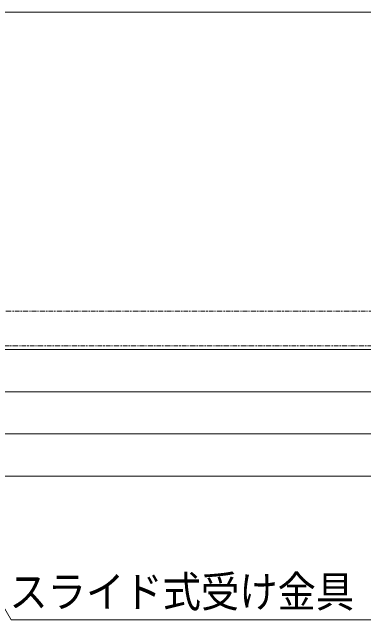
# Model space of a CAD drawing. Units: millimetres, scale not verified. Extents: x -6062 to 6062, y -3045 to 3045.
# Drawn here: x -1589 to -1223, y 916 to 1550 of the extents above; entities that cross this region are included whole.
import ezdxf
from ezdxf.enums import TextEntityAlignment as Align

# ---------------------------------------------------------------- set-up
doc = ezdxf.new("R2010")
doc.units = ezdxf.units.MM
doc.header["$LTSCALE"] = 20
doc.linetypes.add('DOUBLE_CHAIN1', pattern=[8.8, 5, -1, 0.6, -0.6, 0.6, -1])
for name, color, linetype, lineweight in [('0-0_2寸法-1', 7, 'Continuous', 9), ('0-2_2寸法-3', 7, 'Continuous', 9), ('0-4_3一般', 7, 'Continuous', 9)]:
    doc.layers.add(name, color=color, linetype=linetype, lineweight=lineweight)
doc.styles.add('ＭＳ ゴシック', font='')
doc.styles.get('ＭＳ ゴシック').set_extended_font_data('MS Gothic')

# ---------------------------------------------------------------- blocks, each defined once
blk = doc.blocks.new('グループ-107')
at = {"layer": '0-4_3一般'}
for p, q in [((19030, 23076.9), (-75990, 23076.9)), ((19030, 23076.9), (-75990, 23076.9)), ((19030, 22196.9), (-75990, 22196.9)), ((19030, 21316.9), (-75990, 21316.9))]:
    blk.add_line(p, q, dxfattribs=at)
at = {"layer": '0-4_3一般', "linetype": 'DOUBLE_CHAIN1'}
blk.add_lwpolyline([(19040, 24036.9), (-4960, 24036.9), (-4960, 24756.9), (19040, 24756.9)], dxfattribs=at)
at = {"layer": '0-4_3一般'}
for points in [[(19030, 23076.9), (19030, 23956.9), (-75990, 23956.9), (-75990, 23076.9)], [(19030, 21316.9), (19030, 22196.9), (-75990, 22196.9), (-75990, 21316.9)]]:
    blk.add_lwpolyline(points, dxfattribs=at)
blk = doc.blocks.new('グループ-108')
at = {"layer": '0-4_3一般'}
blk.add_blockref('グループ-107', (0, 0), dxfattribs=at)

msp = doc.modelspace()

# ---------------------------------------------------------------- linework, layer by layer
at = {"layer": '0-0_2寸法-1'}
msp.add_line((-848.21, 1550), (-5581.79, 1550), dxfattribs=at)
at = {"layer": '0-2_2寸法-3'}
msp.add_lwpolyline([(-1740.5, 1175.84), (-1590.39, 915.84), (-1186.02, 915.84)], dxfattribs=at)

# ---------------------------------------------------------------- block references
at = {"layer": '0-4_3一般', "xscale": 0.05, "yscale": 0.05}
msp.add_blockref('グループ-108', (-1787.5, 0), dxfattribs=at)

# ---------------------------------------------------------------- texts
at = {"layer": '0-2_2寸法-3', "style": 'ＭＳ ゴシック', "width": 0.9}
msp.add_text('スライド式受け金具', height=32.55, dxfattribs=at).set_placement((-1592.32, 919.19), align=Align.BOTTOM_LEFT)

doc.saveas('drawing.dxf')
